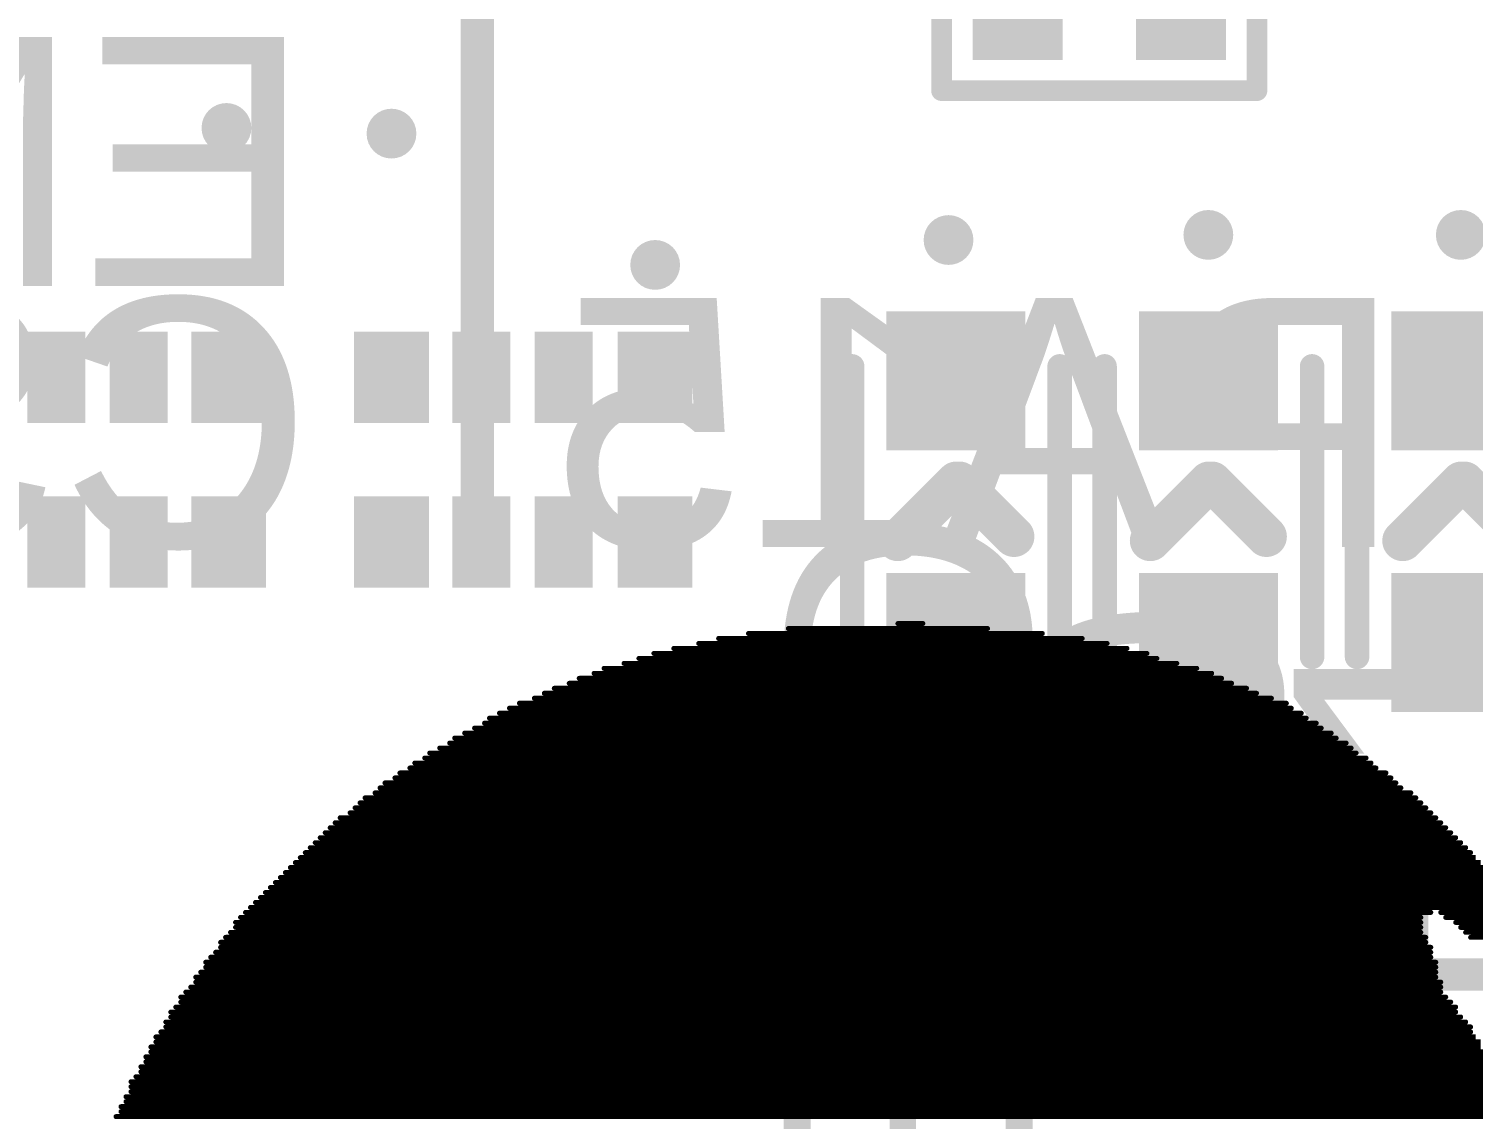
# Model space of a CAD drawing. Header units: millimetres. Extents: x -6 to 151, y -20 to 98.
# Drawn here: x 27.39 to 36.23, y 37.11 to 43.79 of the extents above; entities that cross this region are included whole.
import ezdxf

# ---------------------------------------------------------------- set-up
doc = ezdxf.new("R2010")
doc.units = ezdxf.units.MM
for name, color, linetype in [('BottomOverlay', 54, 'Continuous'), ('TopOverlay', 2, 'Continuous'), ('TopPaste', 8, 'Continuous'), ('TopSolder', 216, 'Continuous'), ('ViaHoleLayer', 16, 'Continuous')]:
    doc.layers.add(name, color=color, linetype=linetype)
doc.styles.add('Arial', font='arial.ttf', dxfattribs={"height": 0.2})

# ---------------------------------------------------------------- blocks, each defined once
blk = doc.blocks.new('RES0402_121')
at = {"layer": 'TopPaste'}
for points in [[(-0.75, -0.27), (-0.75, 0.27), (-0.25, 0.27), (-0.25, -0.27)], [(0.25, -0.27), (0.25, 0.27), (0.75, 0.27), (0.75, -0.27)]]:
    blk.add_hatch(color=8, dxfattribs=at).paths.add_polyline_path(points)
at = {"layer": 'TopSolder'}
for points in [[(-0.7754, -0.2954), (-0.7754, 0.2954), (-0.2246, 0.2954), (-0.2246, -0.2954)], [(0.2246, -0.2954), (0.2246, 0.2954), (0.7754, 0.2954), (0.7754, -0.2954)]]:
    blk.add_hatch(color=216, dxfattribs=at).paths.add_polyline_path(points)
at = {"layer": 'TopOverlay', "const_width": 0.127}
for points in [[(-0.9652, 0.4826), (0.9652, 0.4826)], [(-0.9652, -0.4826), (-0.9652, 0.4826)], [(0.9652, -0.4826), (0.9652, 0.4826)], [(-0.9652, -0.4826), (0.9652, -0.4826)]]:
    blk.add_lwpolyline(points, dxfattribs=at)
at = {"layer": 'TopOverlay', "const_width": 0.0635}
for points in [[(-0.997, 0.4826, 1), (-0.9335, 0.4826, 1)], [(-0.997, 0.4826, 1), (-0.9335, 0.4826, 1)], [(0.9335, 0.4826, 1), (0.997, 0.4826, 1)], [(0.9335, 0.4826, 1), (0.997, 0.4826, 1)], [(-0.997, -0.4826, 1), (-0.9335, -0.4826, 1)], [(-0.997, -0.4826, 1), (-0.9335, -0.4826, 1)], [(0.9335, -0.4826, 1), (0.997, -0.4826, 1)], [(0.9335, -0.4826, 1), (0.997, -0.4826, 1)]]:
    blk.add_lwpolyline(points, format="xyb", close=True, dxfattribs=at)
blk = doc.blocks.new('LED0603_179')
at = {"layer": 'TopPaste'}
for points in [[(0.4, 1.2), (0.4, 0.4), (-0.4, 0.4), (-0.4, 1.2)], [(-0.4, -1.2), (-0.4, -0.4), (0.4, -0.4), (0.4, -1.2)]]:
    blk.add_hatch(color=8, dxfattribs=at).paths.add_polyline_path(points)
at = {"layer": 'TopSolder'}
for points in [[(0.4254, 1.2254), (0.4254, 0.3746), (-0.4254, 0.3746), (-0.4254, 1.2254)], [(-0.4254, -1.2254), (-0.4254, -0.3746), (0.4254, -0.3746), (0.4254, -1.2254)]]:
    blk.add_hatch(color=216, dxfattribs=at).paths.add_polyline_path(points)
at = {"layer": 'TopOverlay'}
for points, const_width in [([(-0.635, -0.889), (-0.635, 0.889)], 0.15), ([(0.635, -0.889), (0.635, 0.889)], 0.15), ([(-0.3556, -0.1778), (0.004, 0.1818)], 0.25), ([(0.0214, 0.1818), (0.3556, -0.1524)], 0.25)]:
    blk.add_lwpolyline(points, dxfattribs=dict(at, const_width=const_width))
for points, const_width in [([(-0.6725, 0.889, 1), (-0.5975, 0.889, 1)], 0.075), ([(0.5975, 0.889, 1), (0.6725, 0.889, 1)], 0.075), ([(-0.0585, 0.1818, 1), (0.0665, 0.1818, 1)], 0.125), ([(-0.0411, 0.1818, 1), (0.0839, 0.1818, 1)], 0.125), ([(-0.4181, -0.1778, 1), (-0.2931, -0.1778, 1)], 0.125), ([(0.2931, -0.1524, 1), (0.4181, -0.1524, 1)], 0.125), ([(-0.6725, -0.889, 1), (-0.5975, -0.889, 1)], 0.075), ([(0.5975, -0.889, 1), (0.6725, -0.889, 1)], 0.075)]:
    blk.add_lwpolyline(points, format="xyb", close=True, dxfattribs=dict(at, const_width=const_width))
blk = doc.blocks.new('LED0603_180')
at = {"layer": 'TopPaste'}
for points in [[(0.4, 1.2), (0.4, 0.4), (-0.4, 0.4), (-0.4, 1.2)], [(-0.4, -1.2), (-0.4, -0.4), (0.4, -0.4), (0.4, -1.2)]]:
    blk.add_hatch(color=8, dxfattribs=at).paths.add_polyline_path(points)
at = {"layer": 'TopSolder'}
for points in [[(0.4254, 1.2254), (0.4254, 0.3746), (-0.4254, 0.3746), (-0.4254, 1.2254)], [(-0.4254, -1.2254), (-0.4254, -0.3746), (0.4254, -0.3746), (0.4254, -1.2254)]]:
    blk.add_hatch(color=216, dxfattribs=at).paths.add_polyline_path(points)
at = {"layer": 'TopOverlay'}
for points, const_width in [([(-0.635, -0.889), (-0.635, 0.889)], 0.15), ([(0.635, -0.889), (0.635, 0.889)], 0.15), ([(-0.3556, -0.1778), (0.004, 0.1818)], 0.25), ([(0.0214, 0.1818), (0.3556, -0.1524)], 0.25)]:
    blk.add_lwpolyline(points, dxfattribs=dict(at, const_width=const_width))
for points, const_width in [([(-0.6725, 0.889, 1), (-0.5975, 0.889, 1)], 0.075), ([(0.5975, 0.889, 1), (0.6725, 0.889, 1)], 0.075), ([(-0.0585, 0.1818, 1), (0.0665, 0.1818, 1)], 0.125), ([(-0.0411, 0.1818, 1), (0.0839, 0.1818, 1)], 0.125), ([(-0.4181, -0.1778, 1), (-0.2931, -0.1778, 1)], 0.125), ([(0.2931, -0.1524, 1), (0.4181, -0.1524, 1)], 0.125), ([(-0.6725, -0.889, 1), (-0.5975, -0.889, 1)], 0.075), ([(0.5975, -0.889, 1), (0.6725, -0.889, 1)], 0.075)]:
    blk.add_lwpolyline(points, format="xyb", close=True, dxfattribs=dict(at, const_width=const_width))
blk = doc.blocks.new('LED0603_181')
at = {"layer": 'TopPaste'}
for points in [[(0.4, 1.2), (0.4, 0.4), (-0.4, 0.4), (-0.4, 1.2)], [(-0.4, -1.2), (-0.4, -0.4), (0.4, -0.4), (0.4, -1.2)]]:
    blk.add_hatch(color=8, dxfattribs=at).paths.add_polyline_path(points)
at = {"layer": 'TopSolder'}
for points in [[(0.4254, 1.2254), (0.4254, 0.3746), (-0.4254, 0.3746), (-0.4254, 1.2254)], [(-0.4254, -1.2254), (-0.4254, -0.3746), (0.4254, -0.3746), (0.4254, -1.2254)]]:
    blk.add_hatch(color=216, dxfattribs=at).paths.add_polyline_path(points)
at = {"layer": 'TopOverlay'}
for points, const_width in [([(-0.635, -0.889), (-0.635, 0.889)], 0.15), ([(0.635, -0.889), (0.635, 0.889)], 0.15), ([(-0.3556, -0.1778), (0.004, 0.1818)], 0.25), ([(0.0214, 0.1818), (0.3556, -0.1524)], 0.25)]:
    blk.add_lwpolyline(points, dxfattribs=dict(at, const_width=const_width))
for points, const_width in [([(-0.6725, 0.889, 1), (-0.5975, 0.889, 1)], 0.075), ([(0.5975, 0.889, 1), (0.6725, 0.889, 1)], 0.075), ([(-0.0585, 0.1818, 1), (0.0665, 0.1818, 1)], 0.125), ([(-0.0411, 0.1818, 1), (0.0839, 0.1818, 1)], 0.125), ([(-0.4181, -0.1778, 1), (-0.2931, -0.1778, 1)], 0.125), ([(0.2931, -0.1524, 1), (0.4181, -0.1524, 1)], 0.125), ([(-0.6725, -0.889, 1), (-0.5975, -0.889, 1)], 0.075), ([(0.5975, -0.889, 1), (0.6725, -0.889, 1)], 0.075)]:
    blk.add_lwpolyline(points, format="xyb", close=True, dxfattribs=dict(at, const_width=const_width))
blk = doc.blocks.new('RESISTOR_DIL_4X0402ARV341_278')
at = {"layer": 'TopPaste'}
for points in [[(-1.0032, 0.762), (-0.5968, 0.762), (-0.5968, 0.254), (-1.0032, 0.254)], [(-0.4024, 0.762), (-0.0976, 0.762), (-0.0976, 0.254), (-0.4024, 0.254)], [(0.1016, 0.762), (0.4064, 0.762), (0.4064, 0.254), (0.1016, 0.254)], [(0.6096, 0.762), (1.016, 0.762), (1.016, 0.254), (0.6096, 0.254)], [(-1.0032, -0.246), (-0.5968, -0.246), (-0.5968, -0.754), (-1.0032, -0.754)], [(-0.4024, -0.246), (-0.0976, -0.246), (-0.0976, -0.754), (-0.4024, -0.754)], [(0.1016, -0.246), (0.4064, -0.246), (0.4064, -0.754), (0.1016, -0.754)], [(0.6096, -0.246), (1.016, -0.246), (1.016, -0.754), (0.6096, -0.754)]]:
    blk.add_hatch(color=8, dxfattribs=at).paths.add_polyline_path(points)
at = {"layer": 'TopSolder'}
for points in [[(-1.0286, 0.7874), (-0.5714, 0.7874), (-0.5714, 0.2286), (-1.0286, 0.2286)], [(-0.4278, 0.7874), (-0.0722, 0.7874), (-0.0722, 0.2286), (-0.4278, 0.2286)], [(0.0762, 0.7874), (0.4318, 0.7874), (0.4318, 0.2286), (0.0762, 0.2286)], [(0.5842, 0.7874), (1.0414, 0.7874), (1.0414, 0.2286), (0.5842, 0.2286)], [(-1.0286, -0.2206), (-0.5714, -0.2206), (-0.5714, -0.7794), (-1.0286, -0.7794)], [(-0.4278, -0.2206), (-0.0722, -0.2206), (-0.0722, -0.7794), (-0.4278, -0.7794)], [(0.0762, -0.2206), (0.4318, -0.2206), (0.4318, -0.7794), (0.0762, -0.7794)], [(0.5842, -0.2206), (1.0414, -0.2206), (1.0414, -0.7794), (0.5842, -0.7794)]]:
    blk.add_hatch(color=216, dxfattribs=at).paths.add_polyline_path(points)
blk = doc.blocks.new('RESISTOR_DIL_4X0402ARV341_279')
at = {"layer": 'TopPaste'}
for points in [[(-1.0032, 0.762), (-0.5968, 0.762), (-0.5968, 0.254), (-1.0032, 0.254)], [(-0.4024, 0.762), (-0.0976, 0.762), (-0.0976, 0.254), (-0.4024, 0.254)], [(0.1016, 0.762), (0.4064, 0.762), (0.4064, 0.254), (0.1016, 0.254)], [(0.6096, 0.762), (1.016, 0.762), (1.016, 0.254), (0.6096, 0.254)], [(-1.0032, -0.246), (-0.5968, -0.246), (-0.5968, -0.754), (-1.0032, -0.754)], [(-0.4024, -0.246), (-0.0976, -0.246), (-0.0976, -0.754), (-0.4024, -0.754)], [(0.1016, -0.246), (0.4064, -0.246), (0.4064, -0.754), (0.1016, -0.754)], [(0.6096, -0.246), (1.016, -0.246), (1.016, -0.754), (0.6096, -0.754)]]:
    blk.add_hatch(color=8, dxfattribs=at).paths.add_polyline_path(points)
at = {"layer": 'TopSolder'}
for points in [[(-1.0286, 0.7874), (-0.5714, 0.7874), (-0.5714, 0.2286), (-1.0286, 0.2286)], [(-0.4278, 0.7874), (-0.0722, 0.7874), (-0.0722, 0.2286), (-0.4278, 0.2286)], [(0.0762, 0.7874), (0.4318, 0.7874), (0.4318, 0.2286), (0.0762, 0.2286)], [(0.5842, 0.7874), (1.0414, 0.7874), (1.0414, 0.2286), (0.5842, 0.2286)], [(-1.0286, -0.2206), (-0.5714, -0.2206), (-0.5714, -0.7794), (-1.0286, -0.7794)], [(-0.4278, -0.2206), (-0.0722, -0.2206), (-0.0722, -0.7794), (-0.4278, -0.7794)], [(0.0762, -0.2206), (0.4318, -0.2206), (0.4318, -0.7794), (0.0762, -0.7794)], [(0.5842, -0.2206), (1.0414, -0.2206), (1.0414, -0.7794), (0.5842, -0.7794)]]:
    blk.add_hatch(color=216, dxfattribs=at).paths.add_polyline_path(points)

msp = doc.modelspace()

# ---------------------------------------------------------------- hatches: boundary and pattern name
at = {"layer": 'ViaHoleLayer'}
h = msp.add_hatch(color=16, dxfattribs=at)
edge = h.paths.add_edge_path()
edge.add_arc((28.6004, 43.18), 0.1524, 0, 360)
h = msp.add_hatch(color=16, dxfattribs=at)
edge = h.paths.add_edge_path()
edge.add_arc((29.6106, 43.1454), 0.1524, 0, 360)
h = msp.add_hatch(color=16, dxfattribs=at)
edge = h.paths.add_edge_path()
edge.add_arc((33.02, 42.4942), 0.1524, 0, 360)
h = msp.add_hatch(color=16, dxfattribs=at)
edge = h.paths.add_edge_path()
edge.add_arc((34.6101, 42.5255), 0.1524, 0, 360)
h = msp.add_hatch(color=16, dxfattribs=at)
edge = h.paths.add_edge_path()
edge.add_arc((36.1552, 42.5255), 0.1524, 0, 360)
h = msp.add_hatch(color=16, dxfattribs=at)
edge = h.paths.add_edge_path()
edge.add_arc((31.2244, 42.3418), 0.1524, 0, 360)

# ---------------------------------------------------------------- linework, layer by layer
at = {"layer": 'BottomOverlay'}
for points, const_width in [([(30.1356, 40.6156), (30.1356, 67.0369)], 0.2032), ([(32.0396, 40.1168), (33.2588, 40.1168)], 0.0305), ([(32.7101, 40.1472), (32.8625, 40.1472)], 0.0305), ([(31.6128, 40.0558), (33.8379, 40.0558)], 0.0305), ([(31.7957, 40.0863), (33.594, 40.0863)], 0.0305), ([(31.2166, 39.9644), (34.2341, 39.9644)], 0.0305), ([(31.3385, 39.9948), (34.1122, 39.9948)], 0.0305), ([(31.4909, 40.0253), (33.9903, 40.0253)], 0.0305), ([(30.9118, 39.8729), (34.5389, 39.8729)], 0.0305), ([(31.0337, 39.9034), (34.417, 39.9034)], 0.0305), ([(31.1252, 39.9339), (34.2951, 39.9339)], 0.0305), ([(30.6984, 39.7815), (34.7523, 39.7815)], 0.0305), ([(30.7594, 39.812), (34.6913, 39.812)], 0.0305), ([(30.8508, 39.8424), (34.6304, 39.8424)], 0.0305), ([(30.4851, 39.69), (34.9961, 39.69)], 0.0305), ([(30.546, 39.7205), (34.9047, 39.7205)], 0.0305), ([(30.607, 39.751), (34.8437, 39.751)], 0.0305), ([(30.2717, 39.5986), (35.179, 39.5986)], 0.0305), ([(30.3327, 39.6291), (35.118, 39.6291)], 0.0305), ([(30.3936, 39.6596), (35.0876, 39.6596)], 0.0305), ([(30.1193, 39.5072), (35.3009, 39.5072)], 0.0305), ([(30.1803, 39.5376), (35.2704, 39.5376)], 0.0305), ([(30.2108, 39.5681), (35.2095, 39.5681)], 0.0305), ([(29.9669, 39.4157), (35.4533, 39.4157)], 0.0305), ([(29.9974, 39.4462), (35.3924, 39.4462)], 0.0305), ([(30.0584, 39.4767), (35.3619, 39.4767)], 0.0305), ([(29.8145, 39.3243), (35.5752, 39.3243)], 0.0305), ([(29.845, 39.3548), (35.5143, 39.3548)], 0.0305), ([(29.906, 39.3852), (35.4838, 39.3852)], 0.0305), ([(29.6621, 39.2328), (35.6972, 39.2328)], 0.0305), ([(29.7231, 39.2633), (35.6362, 39.2633)], 0.0305), ([(29.7536, 39.2938), (35.6057, 39.2938)], 0.0305), ([(29.5707, 39.1719), (35.7581, 39.1719)], 0.0305), ([(29.6316, 39.2024), (35.7276, 39.2024)], 0.0305), ([(29.4488, 39.0804), (35.88, 39.0804)], 0.0305), ([(29.5097, 39.1109), (35.8496, 39.1109)], 0.0305), ([(29.5402, 39.1414), (35.7886, 39.1414)], 0.0305), ([(29.3573, 38.989), (35.9715, 38.989)], 0.0305), ([(29.3878, 39.0195), (35.941, 39.0195)], 0.0305), ([(29.4183, 39.05), (35.9105, 39.05)], 0.0305), ([(29.2354, 38.8976), (36.0629, 38.8976)], 0.0305), ([(29.2659, 38.928), (36.0324, 38.928)], 0.0305), ([(29.2964, 38.9585), (36.002, 38.9585)], 0.0305), ([(29.144, 38.8061), (36.1544, 38.8061)], 0.0305), ([(29.1744, 38.8366), (36.1239, 38.8366)], 0.0305), ([(29.2049, 38.8671), (36.0934, 38.8671)], 0.0305), ([(29.0525, 38.7147), (36.2458, 38.7147)], 0.0305), ([(29.083, 38.7452), (36.2153, 38.7452)], 0.0305), ([(29.1135, 38.7756), (36.1848, 38.7756)], 0.0305), ([(28.9611, 38.6232), (36.3372, 38.6232)], 0.0305), ([(28.9916, 38.6537), (36.3068, 38.6537)], 0.0305), ([(29.022, 38.6842), (36.2763, 38.6842)], 0.0305), ([(28.8696, 38.5318), (36.3982, 38.5318)], 0.0305), ([(28.9001, 38.5623), (36.3677, 38.5623)], 0.0305), ([(28.9306, 38.5928), (36.3372, 38.5928)], 0.0305), ([(28.7782, 38.4404), (36.4896, 38.4404)], 0.0305), ([(28.8087, 38.4708), (36.4592, 38.4708)], 0.0305), ([(28.8392, 38.5013), (36.4287, 38.5013)], 0.0305), ([(28.6868, 38.3489), (35.9105, 38.3489)], 0.0305), ([(28.7172, 38.3794), (35.9715, 38.3794)], 0.0305), ([(28.7477, 38.4099), (36.5201, 38.4099)], 0.0305), ([(36.0324, 38.3794), (36.5506, 38.3794)], 0.0305), ([(36.0629, 38.3489), (36.5811, 38.3489)], 0.0305), ([(28.6563, 38.3184), (35.9105, 38.3184)], 0.0305), ([(28.6563, 38.288), (35.9105, 38.288)], 0.0305), ([(36.1239, 38.3184), (36.6116, 38.3184)], 0.0305), ([(36.1544, 38.288), (36.642, 38.288)], 0.0305), ([(28.5648, 38.1965), (35.941, 38.1965)], 0.0305), ([(28.5953, 38.227), (35.941, 38.227)], 0.0305), ([(28.6258, 38.2575), (35.9105, 38.2575)], 0.0305), ([(36.1848, 38.2575), (36.6725, 38.2575)], 0.0305), ([(36.2153, 38.227), (36.703, 38.227)], 0.0305), ([(28.5039, 38.1051), (35.9715, 38.1051)], 0.0305), ([(28.5344, 38.1356), (35.9715, 38.1356)], 0.0305), ([(28.5648, 38.166), (35.9715, 38.166)], 0.0305), ([(28.4429, 38.0136), (36.002, 38.0136)], 0.0305), ([(28.4734, 38.0746), (36.002, 38.0746)], 0.0305), ([(28.4734, 38.0441), (36.002, 38.0441)], 0.0305), ([(28.382, 37.9222), (36.0324, 37.9222)], 0.0305), ([(28.4124, 37.9832), (36.002, 37.9832)], 0.0305), ([(28.4124, 37.9527), (36.0324, 37.9527)], 0.0305), ([(28.321, 37.8612), (36.0629, 37.8612)], 0.0305), ([(28.321, 37.8308), (36.0934, 37.8308)], 0.0305), ([(28.3515, 37.8917), (36.0324, 37.8917)], 0.0305), ([(28.26, 37.7698), (36.1239, 37.7698)], 0.0305), ([(28.26, 37.7393), (36.1544, 37.7393)], 0.0305), ([(28.2905, 37.8003), (36.1239, 37.8003)], 0.0305), ([(28.1991, 37.6479), (36.2153, 37.6479)], 0.0305), ([(28.2296, 37.7088), (36.1848, 37.7088)], 0.0305), ([(28.2296, 37.6784), (36.2153, 37.6784)], 0.0305), ([(28.1381, 37.5564), (36.2763, 37.5564)], 0.0305), ([(28.1686, 37.6174), (36.2458, 37.6174)], 0.0305), ([(28.1686, 37.5869), (36.2763, 37.5869)], 0.0305), ([(28.1076, 37.4955), (36.3372, 37.4955)], 0.0305), ([(28.1076, 37.465), (36.3372, 37.465)], 0.0305), ([(28.1381, 37.526), (36.3068, 37.526)], 0.0305), ([(28.0772, 37.4345), (36.3677, 37.4345)], 0.0305), ([(28.0772, 37.404), (36.3982, 37.404)], 0.0305), ([(28.0162, 37.3431), (36.4287, 37.3431)], 0.0305), ([(28.0162, 37.3126), (36.4287, 37.3126)], 0.0305), ([(28.0467, 37.3736), (36.3982, 37.3736)], 0.0305), ([(27.9857, 37.2516), (36.4896, 37.2516)], 0.0305), ([(27.9857, 37.2212), (37.3431, 37.2212)], 0.0305), ([(28.0162, 37.2821), (36.4592, 37.2821)], 0.0305), ([(27.9248, 37.1297), (37.3736, 37.1297)], 0.0305), ([(27.9552, 37.1907), (37.3431, 37.1907)], 0.0305), ([(27.9552, 37.1602), (37.3736, 37.1602)], 0.0305)]:
    msp.add_lwpolyline(points, dxfattribs=dict(at, const_width=const_width))
for points, const_width in [([(30.0848, 40.6156, 1), (30.1864, 40.6156, 1)], 0.1016), ([(32.0319, 40.1168, 1), (32.0472, 40.1168, 1)], 0.0152), ([(32.7025, 40.1472, 1), (32.7177, 40.1472, 1)], 0.0152), ([(32.8549, 40.1472, 1), (32.8701, 40.1472, 1)], 0.0152), ([(33.2511, 40.1168, 1), (33.2664, 40.1168, 1)], 0.0152), ([(31.6052, 40.0558, 1), (31.6205, 40.0558, 1)], 0.0152), ([(31.7881, 40.0863, 1), (31.8033, 40.0863, 1)], 0.0152), ([(33.5864, 40.0863, 1), (33.6017, 40.0863, 1)], 0.0152), ([(33.8303, 40.0558, 1), (33.8455, 40.0558, 1)], 0.0152), ([(31.209, 39.9644, 1), (31.2242, 39.9644, 1)], 0.0152), ([(31.3309, 39.9948, 1), (31.3461, 39.9948, 1)], 0.0152), ([(31.4833, 40.0253, 1), (31.4985, 40.0253, 1)], 0.0152), ([(33.9827, 40.0253, 1), (33.9979, 40.0253, 1)], 0.0152), ([(34.1046, 39.9948, 1), (34.1198, 39.9948, 1)], 0.0152), ([(34.2265, 39.9644, 1), (34.2417, 39.9644, 1)], 0.0152), ([(30.9042, 39.8729, 1), (30.9194, 39.8729, 1)], 0.0152), ([(31.0261, 39.9034, 1), (31.0413, 39.9034, 1)], 0.0152), ([(31.1175, 39.9339, 1), (31.1328, 39.9339, 1)], 0.0152), ([(34.2875, 39.9339, 1), (34.3027, 39.9339, 1)], 0.0152), ([(34.4094, 39.9034, 1), (34.4246, 39.9034, 1)], 0.0152), ([(34.5313, 39.8729, 1), (34.5465, 39.8729, 1)], 0.0152), ([(30.6908, 39.7815, 1), (30.7061, 39.7815, 1)], 0.0152), ([(30.7518, 39.812, 1), (30.767, 39.812, 1)], 0.0152), ([(30.8432, 39.8424, 1), (30.8585, 39.8424, 1)], 0.0152), ([(34.6227, 39.8424, 1), (34.638, 39.8424, 1)], 0.0152), ([(34.6837, 39.812, 1), (34.6989, 39.812, 1)], 0.0152), ([(34.7447, 39.7815, 1), (34.7599, 39.7815, 1)], 0.0152), ([(30.4775, 39.69, 1), (30.4927, 39.69, 1)], 0.0152), ([(30.5384, 39.7205, 1), (30.5537, 39.7205, 1)], 0.0152), ([(30.5994, 39.751, 1), (30.6146, 39.751, 1)], 0.0152), ([(34.8361, 39.751, 1), (34.8513, 39.751, 1)], 0.0152), ([(34.8971, 39.7205, 1), (34.9123, 39.7205, 1)], 0.0152), ([(34.9885, 39.69, 1), (35.0037, 39.69, 1)], 0.0152), ([(30.2641, 39.5986, 1), (30.2793, 39.5986, 1)], 0.0152), ([(30.3251, 39.6291, 1), (30.3403, 39.6291, 1)], 0.0152), ([(30.386, 39.6596, 1), (30.4013, 39.6596, 1)], 0.0152), ([(35.0799, 39.6596, 1), (35.0952, 39.6596, 1)], 0.0152), ([(35.1104, 39.6291, 1), (35.1257, 39.6291, 1)], 0.0152), ([(35.1714, 39.5986, 1), (35.1866, 39.5986, 1)], 0.0152), ([(30.1117, 39.5072, 1), (30.1269, 39.5072, 1)], 0.0152), ([(30.1727, 39.5376, 1), (30.1879, 39.5376, 1)], 0.0152), ([(30.2031, 39.5681, 1), (30.2184, 39.5681, 1)], 0.0152), ([(35.2019, 39.5681, 1), (35.2171, 39.5681, 1)], 0.0152), ([(35.2628, 39.5376, 1), (35.2781, 39.5376, 1)], 0.0152), ([(35.2933, 39.5072, 1), (35.3085, 39.5072, 1)], 0.0152), ([(29.9593, 39.4157, 1), (29.9745, 39.4157, 1)], 0.0152), ([(29.9898, 39.4462, 1), (30.005, 39.4462, 1)], 0.0152), ([(30.0507, 39.4767, 1), (30.066, 39.4767, 1)], 0.0152), ([(35.3543, 39.4767, 1), (35.3695, 39.4767, 1)], 0.0152), ([(35.3847, 39.4462, 1), (35.4, 39.4462, 1)], 0.0152), ([(35.4457, 39.4157, 1), (35.4609, 39.4157, 1)], 0.0152), ([(29.8069, 39.3243, 1), (29.8221, 39.3243, 1)], 0.0152), ([(29.8374, 39.3548, 1), (29.8526, 39.3548, 1)], 0.0152), ([(29.8983, 39.3852, 1), (29.9136, 39.3852, 1)], 0.0152), ([(35.4762, 39.3852, 1), (35.4914, 39.3852, 1)], 0.0152), ([(35.5067, 39.3548, 1), (35.5219, 39.3548, 1)], 0.0152), ([(35.5676, 39.3243, 1), (35.5829, 39.3243, 1)], 0.0152), ([(29.6545, 39.2328, 1), (29.6697, 39.2328, 1)], 0.0152), ([(29.7155, 39.2633, 1), (29.7307, 39.2633, 1)], 0.0152), ([(29.7459, 39.2938, 1), (29.7612, 39.2938, 1)], 0.0152), ([(35.5981, 39.2938, 1), (35.6133, 39.2938, 1)], 0.0152), ([(35.6286, 39.2633, 1), (35.6438, 39.2633, 1)], 0.0152), ([(35.6895, 39.2328, 1), (35.7048, 39.2328, 1)], 0.0152), ([(29.5631, 39.1719, 1), (29.5783, 39.1719, 1)], 0.0152), ([(29.624, 39.2024, 1), (29.6393, 39.2024, 1)], 0.0152), ([(35.72, 39.2024, 1), (35.7353, 39.2024, 1)], 0.0152), ([(35.7505, 39.1719, 1), (35.7657, 39.1719, 1)], 0.0152), ([(29.4411, 39.0804, 1), (29.4564, 39.0804, 1)], 0.0152), ([(29.5021, 39.1109, 1), (29.5173, 39.1109, 1)], 0.0152), ([(29.5326, 39.1414, 1), (29.5478, 39.1414, 1)], 0.0152), ([(35.781, 39.1414, 1), (35.7962, 39.1414, 1)], 0.0152), ([(35.8419, 39.1109, 1), (35.8572, 39.1109, 1)], 0.0152), ([(35.8724, 39.0804, 1), (35.8877, 39.0804, 1)], 0.0152), ([(29.3497, 38.989, 1), (29.3649, 38.989, 1)], 0.0152), ([(29.3802, 39.0195, 1), (29.3954, 39.0195, 1)], 0.0152), ([(29.4107, 39.05, 1), (29.4259, 39.05, 1)], 0.0152), ([(35.9029, 39.05, 1), (35.9181, 39.05, 1)], 0.0152), ([(35.9334, 39.0195, 1), (35.9486, 39.0195, 1)], 0.0152), ([(35.9639, 38.989, 1), (35.9791, 38.989, 1)], 0.0152), ([(29.2278, 38.8976, 1), (29.243, 38.8976, 1)], 0.0152), ([(29.2583, 38.928, 1), (29.2735, 38.928, 1)], 0.0152), ([(29.2887, 38.9585, 1), (29.304, 38.9585, 1)], 0.0152), ([(35.9943, 38.9585, 1), (36.0096, 38.9585, 1)], 0.0152), ([(36.0248, 38.928, 1), (36.0401, 38.928, 1)], 0.0152), ([(36.0553, 38.8976, 1), (36.0705, 38.8976, 1)], 0.0152), ([(29.1363, 38.8061, 1), (29.1516, 38.8061, 1)], 0.0152), ([(29.1668, 38.8366, 1), (29.1821, 38.8366, 1)], 0.0152), ([(29.1973, 38.8671, 1), (29.2125, 38.8671, 1)], 0.0152), ([(36.0858, 38.8671, 1), (36.101, 38.8671, 1)], 0.0152), ([(36.1163, 38.8366, 1), (36.1315, 38.8366, 1)], 0.0152), ([(36.1467, 38.8061, 1), (36.162, 38.8061, 1)], 0.0152), ([(29.0449, 38.7147, 1), (29.0601, 38.7147, 1)], 0.0152), ([(29.0754, 38.7452, 1), (29.0906, 38.7452, 1)], 0.0152), ([(29.1059, 38.7756, 1), (29.1211, 38.7756, 1)], 0.0152), ([(36.1772, 38.7756, 1), (36.1925, 38.7756, 1)], 0.0152), ([(36.2077, 38.7452, 1), (36.2229, 38.7452, 1)], 0.0152), ([(28.9535, 38.6232, 1), (28.9687, 38.6232, 1)], 0.0152), ([(28.9839, 38.6537, 1), (28.9992, 38.6537, 1)], 0.0152), ([(29.0144, 38.6842, 1), (29.0297, 38.6842, 1)], 0.0152), ([(28.862, 38.5318, 1), (28.8773, 38.5318, 1)], 0.0152), ([(28.8925, 38.5623, 1), (28.9077, 38.5623, 1)], 0.0152), ([(28.923, 38.5928, 1), (28.9382, 38.5928, 1)], 0.0152), ([(28.7706, 38.4404, 1), (28.7858, 38.4404, 1)], 0.0152), ([(28.8011, 38.4708, 1), (28.8163, 38.4708, 1)], 0.0152), ([(28.8315, 38.5013, 1), (28.8468, 38.5013, 1)], 0.0152), ([(28.6791, 38.3489, 1), (28.6944, 38.3489, 1)], 0.0152), ([(28.7096, 38.3794, 1), (28.7249, 38.3794, 1)], 0.0152), ([(28.7401, 38.4099, 1), (28.7553, 38.4099, 1)], 0.0152), ([(35.9029, 38.3489, 1), (35.9181, 38.3489, 1)], 0.0152), ([(35.9639, 38.3794, 1), (35.9791, 38.3794, 1)], 0.0152), ([(36.0248, 38.3794, 1), (36.0401, 38.3794, 1)], 0.0152), ([(36.0553, 38.3489, 1), (36.0705, 38.3489, 1)], 0.0152), ([(28.6487, 38.3184, 1), (28.6639, 38.3184, 1)], 0.0152), ([(28.6487, 38.288, 1), (28.6639, 38.288, 1)], 0.0152), ([(35.9029, 38.3184, 1), (35.9181, 38.3184, 1)], 0.0152), ([(35.9029, 38.288, 1), (35.9181, 38.288, 1)], 0.0152), ([(36.1163, 38.3184, 1), (36.1315, 38.3184, 1)], 0.0152), ([(36.1467, 38.288, 1), (36.162, 38.288, 1)], 0.0152), ([(28.5572, 38.1965, 1), (28.5725, 38.1965, 1)], 0.0152), ([(28.5877, 38.227, 1), (28.6029, 38.227, 1)], 0.0152), ([(28.6182, 38.2575, 1), (28.6334, 38.2575, 1)], 0.0152), ([(35.9029, 38.2575, 1), (35.9181, 38.2575, 1)], 0.0152), ([(35.9334, 38.227, 1), (35.9486, 38.227, 1)], 0.0152), ([(35.9334, 38.1965, 1), (35.9486, 38.1965, 1)], 0.0152), ([(36.1772, 38.2575, 1), (36.1925, 38.2575, 1)], 0.0152), ([(36.2077, 38.227, 1), (36.2229, 38.227, 1)], 0.0152), ([(28.4963, 38.1051, 1), (28.5115, 38.1051, 1)], 0.0152), ([(28.5267, 38.1356, 1), (28.542, 38.1356, 1)], 0.0152), ([(28.5572, 38.166, 1), (28.5725, 38.166, 1)], 0.0152), ([(35.9639, 38.166, 1), (35.9791, 38.166, 1)], 0.0152), ([(35.9639, 38.1356, 1), (35.9791, 38.1356, 1)], 0.0152), ([(35.9639, 38.1051, 1), (35.9791, 38.1051, 1)], 0.0152), ([(28.4353, 38.0136, 1), (28.4505, 38.0136, 1)], 0.0152), ([(28.4658, 38.0746, 1), (28.481, 38.0746, 1)], 0.0152), ([(28.4658, 38.0441, 1), (28.481, 38.0441, 1)], 0.0152), ([(35.9943, 38.0746, 1), (36.0096, 38.0746, 1)], 0.0152), ([(35.9943, 38.0441, 1), (36.0096, 38.0441, 1)], 0.0152), ([(35.9943, 38.0136, 1), (36.0096, 38.0136, 1)], 0.0152), ([(28.3743, 37.9222, 1), (28.3896, 37.9222, 1)], 0.0152), ([(28.4048, 37.9832, 1), (28.4201, 37.9832, 1)], 0.0152), ([(28.4048, 37.9527, 1), (28.4201, 37.9527, 1)], 0.0152), ([(35.9943, 37.9832, 1), (36.0096, 37.9832, 1)], 0.0152), ([(36.0248, 37.9527, 1), (36.0401, 37.9527, 1)], 0.0152), ([(36.0248, 37.9222, 1), (36.0401, 37.9222, 1)], 0.0152), ([(28.3134, 37.8612, 1), (28.3286, 37.8612, 1)], 0.0152), ([(28.3134, 37.8308, 1), (28.3286, 37.8308, 1)], 0.0152), ([(28.3439, 37.8917, 1), (28.3591, 37.8917, 1)], 0.0152), ([(36.0248, 37.8917, 1), (36.0401, 37.8917, 1)], 0.0152), ([(36.0553, 37.8612, 1), (36.0705, 37.8612, 1)], 0.0152), ([(36.0858, 37.8308, 1), (36.101, 37.8308, 1)], 0.0152), ([(28.2524, 37.7698, 1), (28.2677, 37.7698, 1)], 0.0152), ([(28.2524, 37.7393, 1), (28.2677, 37.7393, 1)], 0.0152), ([(28.2829, 37.8003, 1), (28.2981, 37.8003, 1)], 0.0152), ([(36.1163, 37.8003, 1), (36.1315, 37.8003, 1)], 0.0152), ([(36.1163, 37.7698, 1), (36.1315, 37.7698, 1)], 0.0152), ([(36.1467, 37.7393, 1), (36.162, 37.7393, 1)], 0.0152), ([(28.1915, 37.6479, 1), (28.2067, 37.6479, 1)], 0.0152), ([(28.2219, 37.7088, 1), (28.2372, 37.7088, 1)], 0.0152), ([(28.2219, 37.6784, 1), (28.2372, 37.6784, 1)], 0.0152), ([(36.1772, 37.7088, 1), (36.1925, 37.7088, 1)], 0.0152), ([(36.2077, 37.6784, 1), (36.2229, 37.6784, 1)], 0.0152), ([(36.2077, 37.6479, 1), (36.2229, 37.6479, 1)], 0.0152), ([(28.1305, 37.5564, 1), (28.1457, 37.5564, 1)], 0.0152), ([(28.161, 37.6174, 1), (28.1762, 37.6174, 1)], 0.0152), ([(28.161, 37.5869, 1), (28.1762, 37.5869, 1)], 0.0152), ([(28.1, 37.4955, 1), (28.1153, 37.4955, 1)], 0.0152), ([(28.1, 37.465, 1), (28.1153, 37.465, 1)], 0.0152), ([(28.1305, 37.526, 1), (28.1457, 37.526, 1)], 0.0152), ([(28.0695, 37.4345, 1), (28.0848, 37.4345, 1)], 0.0152), ([(28.0695, 37.404, 1), (28.0848, 37.404, 1)], 0.0152), ([(28.0086, 37.3431, 1), (28.0238, 37.3431, 1)], 0.0152), ([(28.0086, 37.3126, 1), (28.0238, 37.3126, 1)], 0.0152), ([(28.0391, 37.3736, 1), (28.0543, 37.3736, 1)], 0.0152), ([(27.9781, 37.2516, 1), (27.9933, 37.2516, 1)], 0.0152), ([(27.9781, 37.2212, 1), (27.9933, 37.2212, 1)], 0.0152), ([(28.0086, 37.2821, 1), (28.0238, 37.2821, 1)], 0.0152), ([(27.9171, 37.1297, 1), (27.9324, 37.1297, 1)], 0.0152), ([(27.9476, 37.1907, 1), (27.9629, 37.1907, 1)], 0.0152), ([(27.9476, 37.1602, 1), (27.9629, 37.1602, 1)], 0.0152)]:
    msp.add_lwpolyline(points, format="xyb", close=True, dxfattribs=dict(at, const_width=const_width))

# ---------------------------------------------------------------- block references
for name, p in [('RES0402_121', (33.9424, 43.8912)), ('LED0603_181', (33.0649, 40.832)), ('LED0603_180', (34.6101, 40.832)), ('LED0603_179', (36.1552, 40.832)), ('RESISTOR_DIL_4X0402ARV341_279', (30.4106, 41.1459))]:
    msp.add_blockref(name, p)
at = {"rotation": 180}
msp.add_blockref('RESISTOR_DIL_4X0402ARV341_278', (27.8133, 41.1539), dxfattribs=at)

# ---------------------------------------------------------------- texts
at = {"layer": 'BottomOverlay', "style": 'Arial', "text_generation_flag": 2}
for s, p in [('EN: PC5', (29.1269, 42.2131)), ('CS/PDN: PD11', (29.1269, 40.6156)), ('CS/PDN: PA15', (45.0273, 40.6156))]:
    msp.add_text(s, height=1.524, rotation=360, dxfattribs=at).set_placement(p)
at = {"layer": 'TopOverlay', "style": 'Arial'}
for s, p in [('BED', (33.5348, 36.4886)), ('E0', (35.0538, 37.6981)), ('E1', (36.657, 37.7262))]:
    msp.add_text(s, height=1.524, rotation=90, dxfattribs=at).set_placement(p)

doc.saveas('drawing.dxf')
